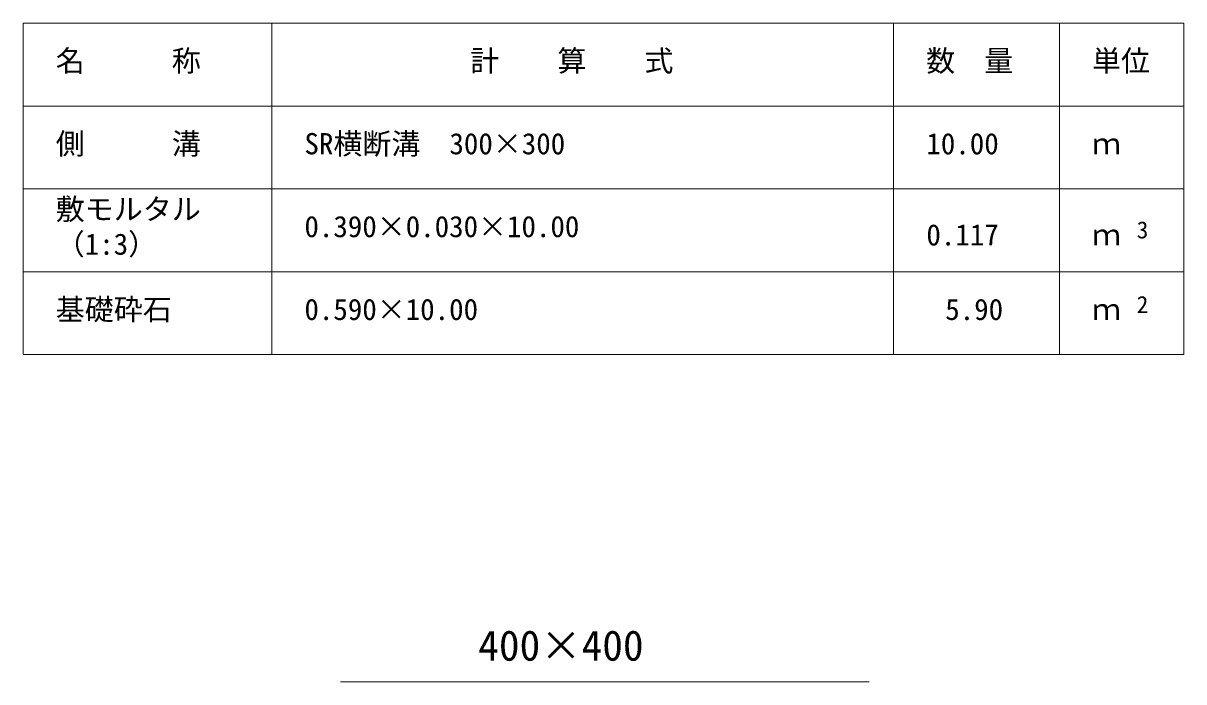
# Model space of a CAD drawing. Units: millimetres, scale not verified. Extents: x 0 to 84100, y 0 to 59400.
# Drawn here: x 10285 to 24285, y 37311 to 45260 of the extents above; entities that cross this region are included whole.
import ezdxf
from ezdxf.enums import TextEntityAlignment as Align

# ---------------------------------------------------------------- set-up
doc = ezdxf.new("R2010")
doc.units = ezdxf.units.MM
doc.header["$LTSCALE"] = 100
doc.layers.add('D-MTR-FRAM（材料表図枠）', color=2, linetype='Continuous', lineweight=18)
doc.layers.add('D-STR-HTXT（旗揚げ）', color=7, linetype='Continuous', lineweight=18)
doc.layers.add('D-MTR-TXT(文字列）', color=7, linetype='Continuous')
doc.layers.add('D-TTL-TXT（文字）', color=7, linetype='Continuous')
doc.styles.add('ＭＳ ゴシック', font='')
doc.styles.get('ＭＳ ゴシック').set_extended_font_data('MS Gothic')

msp = doc.modelspace()

# ---------------------------------------------------------------- linework, layer by layer
at = {"layer": 'D-MTR-FRAM（材料表図枠）'}
for p, q in [((10284.6, 45260.4), (24284.6, 45260.4)), ((10284.6, 41260.4), (10284.6, 45260.4)), ((13284.6, 41260.4), (13284.6, 45260.4)), ((20784.6, 41260.4), (20784.6, 45260.4)), ((22784.6, 42060.4), (22784.6, 45260.4)), ((22784.6, 41260.4), (22784.6, 45260.4)), ((24284.6, 41260.4), (24284.6, 45260.4)), ((10284.6, 44260.4), (24284.6, 44260.4)), ((10284.6, 43260.4), (24284.6, 43260.4)), ((10284.6, 42260.4), (24284.6, 42260.4)), ((10284.6, 41260.4), (24284.6, 41260.4))]:
    msp.add_line(p, q, dxfattribs=at)
at = {"layer": 'D-STR-HTXT（旗揚げ）'}
msp.add_line((14110.8, 37310.9), (20489.2, 37310.9), dxfattribs=at)

# ---------------------------------------------------------------- texts
at = {"layer": 'D-MTR-TXT(文字列）', "style": 'ＭＳ ゴシック'}
for s, height, p in [('名\u3000\u3000\u3000称', 256.6, (10676.9, 44600.7)), ('計\u3000\u3000算\u3000\u3000式', 256.6, (15677.7, 44600.7)), ('数\u3000量', 256.6, (21176.9, 44600.7)), ('単位', 256.6, (23176.9, 44600.7)), ('側\u3000\u3000\u3000溝', 256.6, (10676.9, 43600.7)), ('SR横断溝\u3000300×300', 256.6, (13676.9, 43600.7)), ('10.00', 256.6, (21179.6, 43600.7)), ('ｍ', 256.6, (23176.9, 43600.7)), ('敷モルタル', 256.6, (10676.9, 42810.7)), ('0.390×0.030×10.00', 256.6, (13676.9, 42600.7)), ('3', 205.3, (23717.1, 42601.1)), ('（1:3）', 256.6, (10676.9, 42388.5)), ('0.117', 256.6, (21179.6, 42500.7)), ('ｍ', 256.6, (23176.9, 42500.7)), ('基礎砕石', 256.6, (10676.9, 41600.7)), ('0.590×10.00', 256.6, (13676.9, 41600.7)), ('5.90', 256.6, (21407, 41600.7)), ('ｍ', 256.6, (23176.9, 41600.7)), ('2', 205.3, (23717.1, 41701.1))]:
    msp.add_text(s, height=height, dxfattribs=at).set_placement(p, align=Align.BOTTOM_LEFT)
at = {"layer": 'D-TTL-TXT（文字）', "style": 'ＭＳ ゴシック'}
msp.add_text('400×400', height=366.6, dxfattribs=at).set_placement((15773.4, 37455.8), align=Align.BOTTOM_LEFT)

doc.saveas('drawing.dxf')
